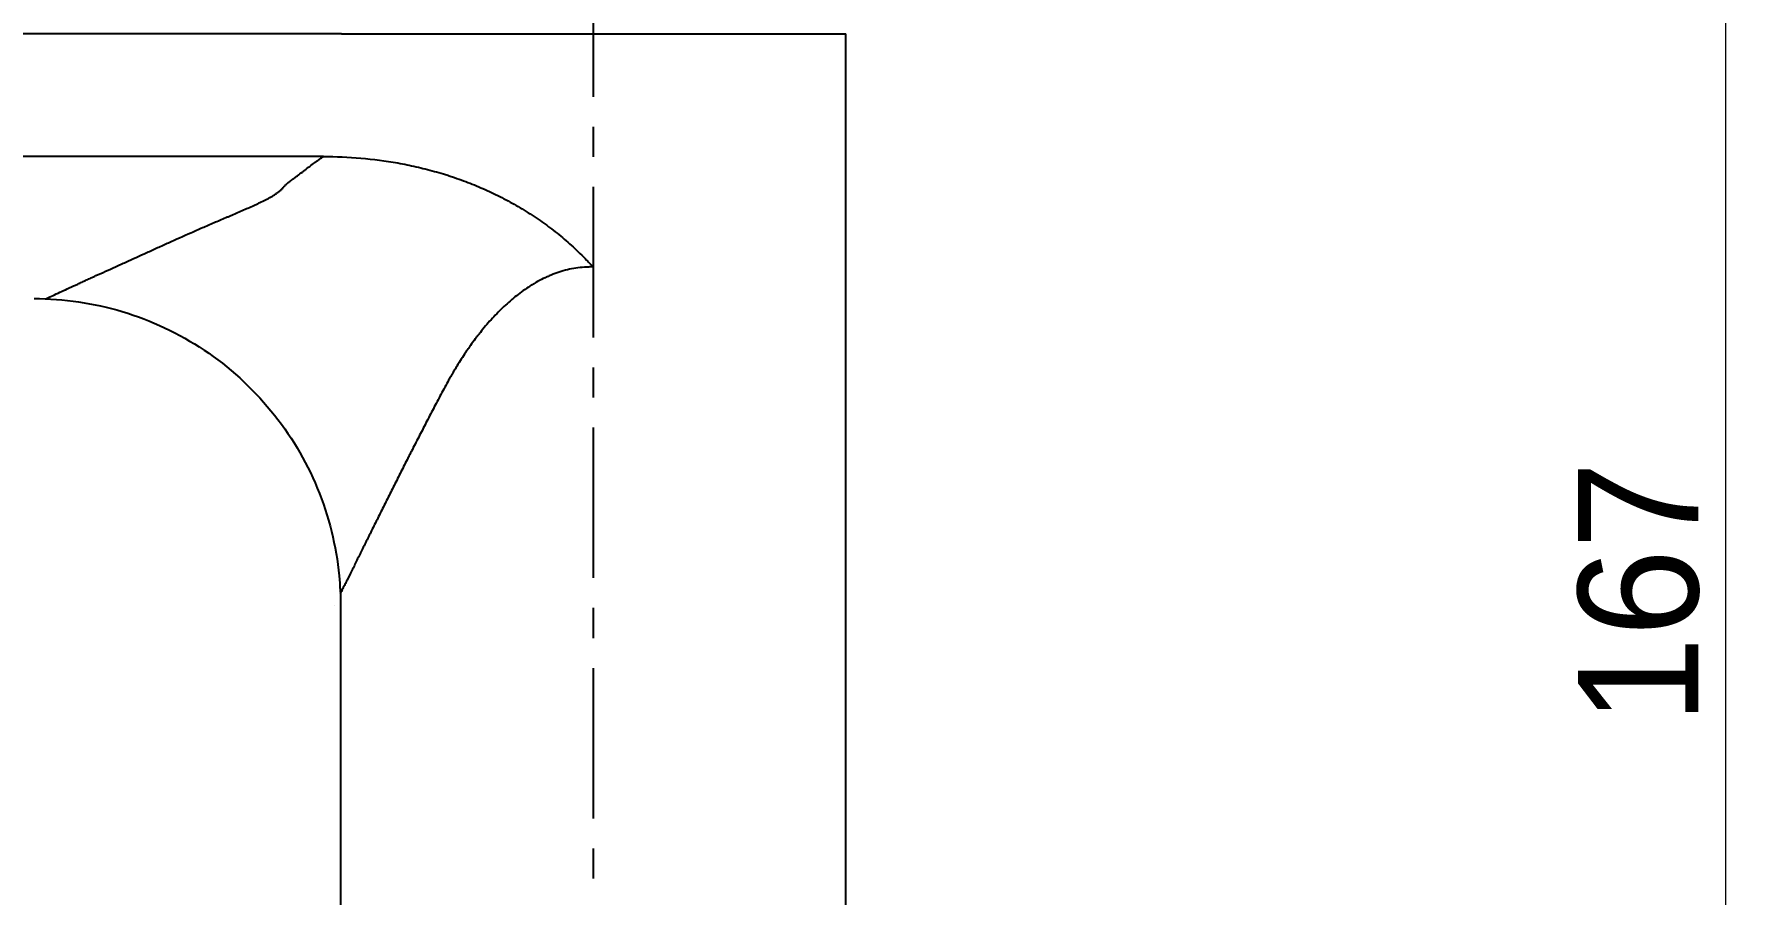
# Model space of a CAD drawing. Extents: x 1571 to 2360, y 0 to 579.
# Drawn here: x 2031.8 to 2173.1, y 314.3 to 385.8 of the extents above; entities that cross this region are included whole.
import ezdxf

# ---------------------------------------------------------------- set-up
doc = ezdxf.new("R2010")
doc.units = 0
doc.header["$LTSCALE"] = 10
doc.header["$MEASUREMENT"] = 0
doc.header["$PDMODE"] = 3
doc.header["$PDSIZE"] = -10
doc.linetypes.add('CENTER', pattern=[2, 1.25, -0.25, 0.25, -0.25])
doc.layers.get('0').update_dxf_attribs({"linetype": 'CONTINUOUS'})
doc.layers.get('DEFPOINTS').update_dxf_attribs({"linetype": 'CONTINUOUS'})
doc.layers.add('1', color=7, linetype='CONTINUOUS')
doc.styles.add('Daelim Dimension', font='H2GTRE.TTF')
doc.dimstyles.new('DEFAULT', dxfattribs={"dimscale": 2, "dimtxt": 2, "dimasz": 2, "dimexe": 0, "dimexo": 2, "dimgap": 1, "dimtad": 1, "dimdec": 1, "dimzin": 9, "dimdsep": 46, "dimtxsty": 'Daelim Dimension', "dimcen": 0.5, "dimclrd": 252, "dimclre": 252, "dimclrt": 3, "dimadec": 1, "dimazin": 0, "dimtfac": 1, "dimtdec": 1, "dimtix": 1, "dimtmove": 0, "dimatfit": 3, "dimfxl": 1, "dimtolj": 1, "dimtzin": 1, "dimlwd": 9, "dimlwe": 9, "dimarcsym": 0})

# ---------------------------------------------------------------- blocks, each defined once
blk = doc.blocks.new('*D4')
at = {"color": 5, "lineweight": 9, "ltscale": 0.5, "transparency": 16777216}
for p, q in [((2006.29, 422.87), (2172.46, 422.87)), ((2172.46, 259.79), (2172.46, 418.87)), ((2109.29, 255.79), (2172.46, 255.79))]:
    blk.add_line(p, q, dxfattribs=at)
at = {"color": 5, "ltscale": 0.5, "transparency": 16777216}
for points in [[(2171.8, 418.87), (2173.13, 418.87), (2172.46, 422.87)], [(2171.8, 259.79), (2173.13, 259.79), (2172.46, 255.79)]]:
    blk.add_solid(points, dxfattribs=at)
at = {"layer": 'DEFPOINTS', "color": 0, "ltscale": 0.5, "transparency": 16777216}
for p in [(2002.29, 422.87), (2172.46, 422.87), (2105.29, 255.79)]:
    blk.add_point(p, dxfattribs=at)
at = {"color": 7, "lineweight": -3, "ltscale": 0.5, "transparency": 16777216, "insert": (2165.23, 339.33), "char_height": 10, "attachment_point": 5, "rotation": 90, "style": 'Daelim Dimension'}
blk.add_mtext('\\A1;167', dxfattribs=at)
blk = doc.blocks.new('*D5')
at = {"color": 5, "lineweight": 9, "ltscale": 0.5, "transparency": 16777216}
for p, q in [((1918.82, 352.15), (1918.82, 158.23)), ((2078.29, 250.29), (2078.29, 158.23)), ((1922.82, 158.23), (2074.29, 158.23))]:
    blk.add_line(p, q, dxfattribs=at)
at = {"color": 5, "ltscale": 0.5, "transparency": 16777216}
for points in [[(1922.82, 158.9), (1922.82, 157.57), (1918.82, 158.23)], [(2074.29, 158.9), (2074.29, 157.57), (2078.29, 158.23)]]:
    blk.add_solid(points, dxfattribs=at)
at = {"layer": 'DEFPOINTS', "color": 0, "ltscale": 0.5, "transparency": 16777216}
for p in [(1918.82, 356.15), (2078.29, 254.29), (2078.29, 158.23)]:
    blk.add_point(p, dxfattribs=at)
at = {"color": 7, "lineweight": -3, "ltscale": 0.5, "transparency": 16777216, "insert": (1998.56, 165.46), "char_height": 10, "attachment_point": 5, "style": 'Daelim Dimension'}
blk.add_mtext('\\A1;159.5', dxfattribs=at)
blk = doc.blocks.new('*D7')
at = {"color": 5, "lineweight": 9, "ltscale": 0.5, "transparency": 16777216}
for p, q in [((1914.82, 356.15), (1873.1, 356.15)), ((1873.1, 352.15), (1873.1, 259.79)), ((2047.29, 255.79), (1873.1, 255.79))]:
    blk.add_line(p, q, dxfattribs=at)
at = {"color": 5, "ltscale": 0.5, "transparency": 16777216}
for points in [[(1872.44, 352.15), (1873.77, 352.15), (1873.1, 356.15)], [(1872.44, 259.79), (1873.77, 259.79), (1873.1, 255.79)]]:
    blk.add_solid(points, dxfattribs=at)
at = {"layer": 'DEFPOINTS', "color": 0, "ltscale": 0.5, "transparency": 16777216}
for p in [(1918.82, 356.15), (1873.1, 255.79), (2051.29, 255.79)]:
    blk.add_point(p, dxfattribs=at)
at = {"color": 7, "lineweight": -3, "ltscale": 0.5, "transparency": 16777216, "insert": (1865.89, 305.97), "char_height": 10, "attachment_point": 5, "rotation": 90, "style": 'Daelim Dimension'}
blk.add_mtext('\\A1;100.5', dxfattribs=at)

msp = doc.modelspace()

# ---------------------------------------------------------------- linework, layer by layer
at = {"layer": '1', "color": 1, "linetype": 'CENTER', "lineweight": -3}
msp.add_line((2078.29, 433.07), (2078.29, 254.29), dxfattribs=at)
at = {"layer": '1', "color": 7, "linetype": 'Continuous', "lineweight": -3}
for p, q in [((2057.37, 385.79), (1919.85, 385.79)), ((2057.37, 385.79), (2078.29, 385.79)), ((2078.29, 385.79), (2099.29, 385.79)), ((2099.29, 260.79), (2099.29, 385.79)), ((2056.8, 338.29), (2056.79, 338.29)), ((2057.29, 338.31), (2057.29, 260.79))]:
    msp.add_line(p, q, dxfattribs=at)
for points, knots in [([(2055.87, 375.61), (2031.06, 375.61), (2006.26, 375.62), (1969.05, 375.62), (1956.65, 375.63), (1942.7, 375.63), (1941.15, 375.63), (1938.82, 375.63), (1938.05, 375.63), (1936.5, 375.63), (1935.34, 375.63), (1934.17, 375.63), (1933.4, 375.63), (1933.01, 375.63), (1931.85, 375.63), (1931.07, 375.63), (1929.91, 375.63), (1929.52, 375.63), (1928.94, 375.63), (1928.75, 375.63), (1928.36, 375.63), (1928.17, 375.63), (1927.78, 375.63), (1927.59, 375.63), (1927.2, 375.63), (1927, 375.63), (1926.62, 375.64), (1926.42, 375.64), (1926.04, 375.62), (1925.84, 375.61), (1925.55, 375.58), (1925.46, 375.57), (1925.27, 375.54), (1925.07, 375.51), (1924.88, 375.47), (1924.74, 375.44), (1924.69, 375.42), (1924.6, 375.4), (1924.55, 375.38), (1924.32, 375.32), (1924.13, 375.25), (1923.77, 375.11), (1923.41, 374.95), (1923.07, 374.77), (1922.82, 374.62), (1922.74, 374.56), (1922.62, 374.48), (1922.58, 374.45), (1922.5, 374.4), (1922.46, 374.37), (1922.26, 374.23), (1922.11, 374.1), (1921.81, 373.85), (1921.67, 373.72), (1921.4, 373.44), (1921.27, 373.29), (1921.12, 373.1), (1921.09, 373.07), (1921.03, 372.99), (1921, 372.95), (1920.91, 372.83), (1920.85, 372.75), (1920.74, 372.59), (1920.69, 372.51), (1920.59, 372.34), (1920.54, 372.26), (1920.4, 372), (1920.31, 371.83), (1920.18, 371.57), (1920.13, 371.48), (1920.04, 371.31), (1919.91, 371.05), (1919.77, 370.79), (1919.5, 370.28), (1918.96, 369.24), (1918.42, 368.21), (1917.71, 366.83), (1917.35, 366.14), (1916.27, 364.07), (1915.55, 362.69), (1914.82, 361.31)], [0, 0, 0, 0, 0.5, 0.5, 0.75, 0.75, 0.78125, 0.78125, 0.796875, 0.796875, 0.8125, 0.820313, 0.820313, 0.828125, 0.828125, 0.84375, 0.84375, 0.851563, 0.851563, 0.855469, 0.855469, 0.859375, 0.859375, 0.863281, 0.863281, 0.867188, 0.867188, 0.871094, 0.871094, 0.875, 0.875, 0.876953, 0.876953, 0.878906, 0.880859, 0.880859, 0.881836, 0.881836, 0.882813, 0.882813, 0.886719, 0.886719, 0.890625, 0.894531, 0.894531, 0.896484, 0.896484, 0.897461, 0.897461, 0.898438, 0.898438, 0.902344, 0.902344, 0.90625, 0.90625, 0.910156, 0.910156, 0.911133, 0.911133, 0.912109, 0.912109, 0.914063, 0.914063, 0.916016, 0.916016, 0.917969, 0.917969, 0.921875, 0.921875, 0.923828, 0.923828, 0.925781, 0.929688, 0.929688, 0.9375, 0.953125, 0.953125, 0.96875, 0.96875, 1, 1, 1, 1]), ([(2032.8, 363.77), (2032.87, 363.81), (2032.95, 363.84), (2033.18, 363.95), (2033.35, 364.03), (2033.72, 364.2), (2033.91, 364.29), (2034.32, 364.48), (2034.53, 364.58), (2034.98, 364.79), (2035.21, 364.89), (2035.51, 365.03), (2035.57, 365.06), (2035.69, 365.11), (2035.75, 365.14), (2035.94, 365.23), (2036.19, 365.34), (2036.45, 365.46), (2036.64, 365.55), (2036.71, 365.58), (2036.84, 365.64), (2036.9, 365.67), (2037.23, 365.82), (2037.5, 365.94), (2038.05, 366.19), (2038.32, 366.31), (2038.74, 366.5), (2038.88, 366.57), (2039.16, 366.7), (2039.31, 366.76), (2040.02, 367.08), (2040.6, 367.35), (2041.49, 367.75), (2041.79, 367.89), (2042.39, 368.16), (2042.7, 368.3), (2043.61, 368.71), (2044.23, 368.99), (2045.02, 369.34), (2045.18, 369.41), (2045.5, 369.55), (2045.98, 369.76), (2046.78, 370.11), (2047.43, 370.38), (2047.84, 370.56), (2047.93, 370.59), (2048.09, 370.66), (2048.34, 370.77), (2048.91, 371.02), (2049.4, 371.23), (2049.89, 371.45), (2050.13, 371.56), (2050.42, 371.69), (2050.54, 371.75), (2050.62, 371.79), (2050.66, 371.81), (2050.87, 371.9), (2051.03, 371.98), (2051.34, 372.14), (2051.49, 372.23), (2051.72, 372.36), (2051.79, 372.41), (2051.93, 372.51), (2052, 372.56), (2052.14, 372.66), (2052.21, 372.71), (2052.34, 372.82), (2052.4, 372.88), (2052.49, 372.97), (2052.52, 373), (2052.55, 373.04), (2052.56, 373.05), (2052.57, 373.07), (2052.59, 373.09), (2052.61, 373.11), (2052.69, 373.19), (2052.75, 373.25), (2052.87, 373.36), (2052.93, 373.42), (2053.07, 373.53), (2053.13, 373.58), (2053.22, 373.64), (2053.24, 373.65), (2053.27, 373.68), (2053.32, 373.72), (2053.44, 373.8), (2053.68, 373.98), (2053.89, 374.14), (2054.06, 374.27), (2054.09, 374.29), (2054.16, 374.34), (2054.26, 374.42), (2054.5, 374.6), (2054.84, 374.86), (2055.18, 375.12), (2055.42, 375.29), (2055.54, 375.38), (2055.6, 375.43), (2055.63, 375.45), (2055.64, 375.46), (2055.65, 375.46), (2055.65, 375.47), (2055.66, 375.47), (2055.66, 375.47), (2055.66, 375.47)], [0.1368671, 0.1368671, 0.1368671, 0.1368671, 0.1518497, 0.1518497, 0.1832627, 0.1832627, 0.2146757, 0.2146757, 0.2460887, 0.2460887, 0.2775016, 0.2775016, 0.2853549, 0.2853549, 0.2932081, 0.2932081, 0.3089146, 0.3246211, 0.3246211, 0.3324743, 0.3324743, 0.3403276, 0.3403276, 0.3717406, 0.3717406, 0.4031535, 0.4031535, 0.41886, 0.41886, 0.4345665, 0.4345665, 0.4973924, 0.4973924, 0.5288054, 0.5288054, 0.5602184, 0.5602184, 0.6230443, 0.6230443, 0.6387508, 0.6387508, 0.6544573, 0.6858703, 0.7172832, 0.7172832, 0.7251365, 0.7251365, 0.7329897, 0.7486962, 0.7801092, 0.7801092, 0.7958157, 0.8036689, 0.8075955, 0.8075955, 0.8115222, 0.8115222, 0.8272287, 0.8272287, 0.8429351, 0.8429351, 0.8507884, 0.8507884, 0.8586416, 0.8586416, 0.8664949, 0.8664949, 0.8743481, 0.8743481, 0.8782747, 0.8782747, 0.8792564, 0.8792564, 0.880238, 0.8822014, 0.8822014, 0.8900546, 0.8900546, 0.8979078, 0.8979078, 0.9057611, 0.9057611, 0.9077244, 0.9077244, 0.9096877, 0.9136143, 0.9214676, 0.9371741, 0.9371741, 0.9411007, 0.9411007, 0.9450273, 0.9528805, 0.968587, 0.9842935, 0.9921468, 0.9960734, 0.9980367, 0.9990183, 0.9995092, 0.9997546, 0.9998773, 0.9998773, 1, 1, 1, 1]), ([(2055.87, 375.61), (2056.91, 375.61), (2057.95, 375.56), (2060.02, 375.38), (2061.04, 375.25), (2062.57, 374.98), (2063.08, 374.87), (2064.09, 374.64), (2064.59, 374.51), (2065.35, 374.3), (2065.6, 374.23), (2065.97, 374.12), (2066.1, 374.08), (2066.35, 374), (2066.97, 373.79), (2068.07, 373.39), (2069.5, 372.79), (2070.89, 372.11), (2072.25, 371.35), (2073.13, 370.8), (2073.77, 370.36), (2073.99, 370.21), (2074.31, 369.98), (2074.41, 369.91), (2074.62, 369.75), (2075.15, 369.36), (2075.65, 368.95), (2076.44, 368.26), (2076.83, 367.91), (2077.39, 367.36), (2077.67, 367.09), (2077.98, 366.75), (2078.14, 366.59), (2078.22, 366.5), (2078.25, 366.46), (2078.27, 366.45), (2078.27, 366.44), (2078.28, 366.44), (2078.28, 366.43), (2078.29, 366.42), (2078.29, 366.42)], [0, 0, 0, 0, 0.125, 0.125, 0.25, 0.25, 0.3125, 0.3125, 0.375, 0.375, 0.40625, 0.40625, 0.421875, 0.421875, 0.4375, 0.5, 0.5625, 0.625, 0.6875, 0.75, 0.75, 0.78125, 0.78125, 0.796875, 0.796875, 0.8125, 0.875, 0.875, 0.9375, 0.9375, 0.96875, 0.984375, 0.992188, 0.996094, 0.998047, 0.998535, 0.998535, 0.999023, 0.999023, 1, 1, 1, 1]), ([(2078.29, 366.42), (2078.17, 366.42), (2077.99, 366.42), (2077.81, 366.41), (2077.69, 366.41), (2077.63, 366.4), (2077.33, 366.38), (2077.09, 366.36), (2076.39, 366.25), (2075.93, 366.14), (2075.25, 365.92), (2075.03, 365.83), (2074.75, 365.72), (2074.7, 365.7), (2074.59, 365.65), (2074.42, 365.58), (2074.26, 365.5), (2073.94, 365.35), (2073.73, 365.24), (2073.43, 365.06), (2073.33, 365), (2073.12, 364.88), (2073.02, 364.81), (2072.73, 364.62), (2072.54, 364.49), (2072.16, 364.21), (2071.98, 364.07), (2071.44, 363.63), (2071.09, 363.33), (2070.43, 362.69), (2070.12, 362.37), (2069.5, 361.69), (2069.21, 361.34), (2068.85, 360.89), (2068.78, 360.8), (2068.64, 360.62), (2068.43, 360.34), (2068.23, 360.07), (2068.03, 359.79), (2067.97, 359.7), (2067.84, 359.51), (2067.77, 359.42), (2067.58, 359.13), (2067.46, 358.95), (2067.21, 358.57), (2067.09, 358.37), (2066.91, 358.08), (2066.86, 357.99), (2066.74, 357.79), (2066.68, 357.7), (2066.57, 357.5), (2066.51, 357.41), (2066.4, 357.21), (2066.34, 357.11), (2066.18, 356.82), (2066.07, 356.62), (2065.86, 356.22), (2065.75, 356.02), (2065.54, 355.63), (2065.44, 355.43), (2065.12, 354.83), (2064.91, 354.44), (2064.5, 353.65), (2064.3, 353.26), (2063.9, 352.47), (2063.69, 352.08), (2063.4, 351.5), (2063.25, 351.21), (2063.1, 350.92), (2063, 350.73), (2062.95, 350.63), (2062.71, 350.15), (2062.51, 349.77), (2062.13, 349.01), (2061.94, 348.63), (2061.57, 347.89), (2061.38, 347.52), (2061.02, 346.79), (2060.84, 346.43), (2060.48, 345.72), (2060.31, 345.36), (2059.96, 344.67), (2059.79, 344.33), (2059.46, 343.65), (2059.29, 343.32), (2059.09, 342.92), (2059.05, 342.84), (2058.97, 342.68), (2058.86, 342.44), (2058.74, 342.21), (2058.52, 341.75), (2058.37, 341.46), (2058.1, 340.9), (2057.96, 340.64), (2057.78, 340.26), (2057.72, 340.14), (2057.63, 339.96), (2057.6, 339.9), (2057.54, 339.79), (2057.46, 339.62), (2057.38, 339.47), (2057.32, 339.33), (2057.3, 339.3), (2057.28, 339.26)], [0, 0, 0, 0, 0.0078362, 0.0117544, 0.0117544, 0.0156725, 0.0156725, 0.031345, 0.031345, 0.06269, 0.06269, 0.0783625, 0.0783625, 0.0822806, 0.0822806, 0.0861987, 0.094035, 0.094035, 0.1097075, 0.1097075, 0.1175437, 0.1175437, 0.12538, 0.12538, 0.1410525, 0.1410525, 0.156725, 0.156725, 0.18807, 0.18807, 0.219415, 0.219415, 0.25076, 0.25076, 0.2585962, 0.2585962, 0.2664325, 0.282105, 0.282105, 0.2899412, 0.2899412, 0.2977775, 0.2977775, 0.31345, 0.31345, 0.3291225, 0.3291225, 0.3369587, 0.3369587, 0.344795, 0.344795, 0.3526312, 0.3526312, 0.3604675, 0.3604675, 0.37614, 0.37614, 0.3918124, 0.3918124, 0.4074849, 0.4074849, 0.4388299, 0.4388299, 0.4701749, 0.4701749, 0.5015199, 0.5015199, 0.5171924, 0.5250287, 0.5250287, 0.5328649, 0.5328649, 0.5642099, 0.5642099, 0.5955549, 0.5955549, 0.6268999, 0.6268999, 0.6582449, 0.6582449, 0.6895899, 0.6895899, 0.7209349, 0.7209349, 0.7522799, 0.7522799, 0.7601162, 0.7601162, 0.7679524, 0.7836249, 0.7836249, 0.8149699, 0.8149699, 0.8463149, 0.8463149, 0.8619874, 0.8619874, 0.8698236, 0.8698236, 0.8776599, 0.8933324, 0.8933324, 0.8991029, 0.8991029, 0.8991029, 0.8991029])]:
    msp.add_open_spline(points, degree=3, knots=knots, dxfattribs=at)
msp.add_open_spline([(2055.66, 375.47), (2055.73, 375.52), (2055.8, 375.56), (2055.87, 375.61)], degree=3, dxfattribs=at)
at = {"layer": '1', "color": 7, "linetype": 'Continuous'}
msp.add_open_spline([(2031.82, 363.79), (2033.06, 363.79), (2034.3, 363.7), (2036.75, 363.34), (2037.97, 363.07), (2041.56, 361.99), (2043.86, 360.9), (2048.04, 358.12), (2049.92, 356.41), (2053.11, 352.53), (2054.41, 350.35), (2056.33, 345.71), (2056.94, 343.24), (2057.26, 339.93), (2057.3, 339.12), (2057.3, 338.31)], degree=3, knots=[0, 0, 0, 0, 0.092947, 0.092947, 0.185894, 0.185894, 0.374178, 0.374178, 0.562462, 0.562462, 0.750746, 0.750746, 0.93903, 0.93903, 1, 1, 1, 1], dxfattribs=at)

# ---------------------------------------------------------------- dimensions: what is measured, and where the dimension line sits
at = {"color": 5, "lineweight": -3, "ltscale": 0.5}
for base, p1, p2, text, picture, middle in [((2172.46, 422.87), (2105.29, 255.79), (2002.29, 422.87), '167', '*D4', (2165.23, 339.33)), ((1873.1, 255.79), (1918.82, 356.15), (2051.29, 255.79), '100.5', '*D7', (1865.89, 305.97))]:
    dim = msp.add_linear_dim(base=base, p1=p1, p2=p2, angle=90, text=text, dimstyle='DEFAULT', override={"dimtxt": 5, "dimclrd": 5, "dimclre": 5, "dimclrt": 7}, dxfattribs=at)
    dim.commit()
    dim.dimension.update_dxf_attribs({"geometry": picture, "text_midpoint": middle})
dim = msp.add_linear_dim(base=(2078.29, 158.23), p1=(1918.82, 356.15), p2=(2078.29, 254.29), dimstyle='DEFAULT', override={"dimtxt": 5, "dimclrd": 5, "dimclre": 5, "dimclrt": 7}, dxfattribs=at)
dim.commit()
dim.dimension.update_dxf_attribs({"geometry": '*D5', "text_midpoint": (1998.56, 165.46)})

doc.saveas('drawing.dxf')
